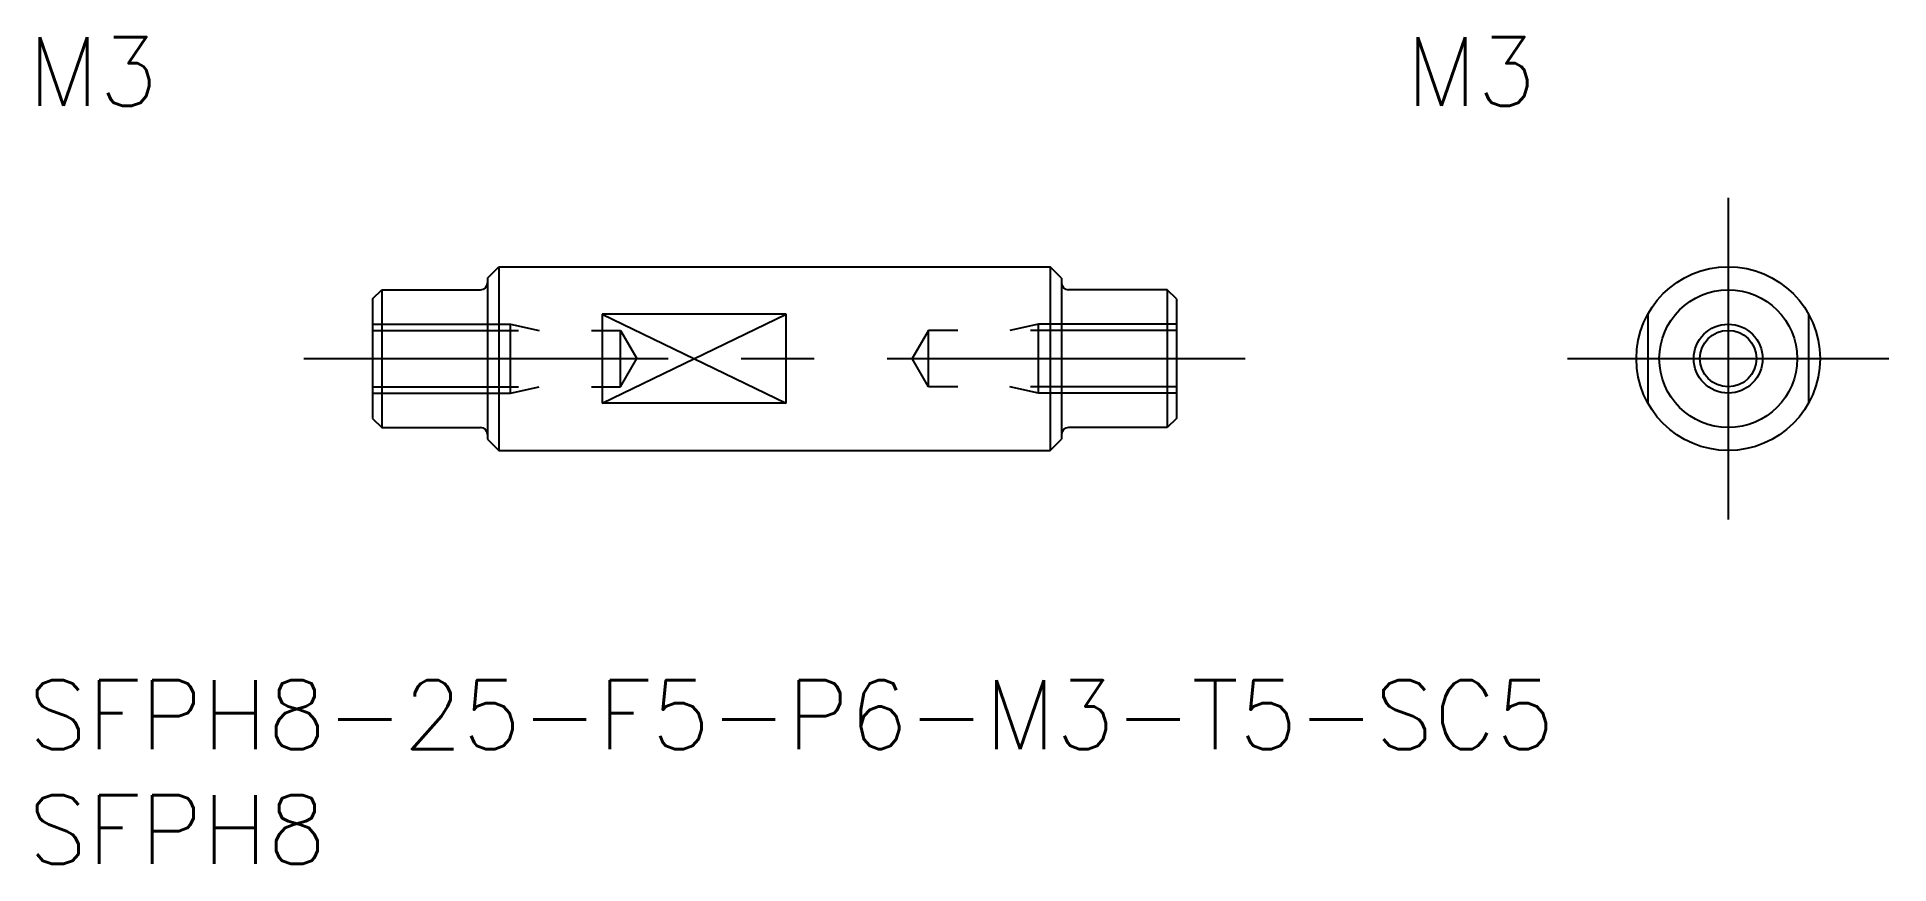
# Model space of a CAD drawing. Extents: x 0.4 to 81, y -8 to 28.
import ezdxf

# ---------------------------------------------------------------- set-up
doc = ezdxf.new("R2010")
doc.units = 0
doc.header["$LTSCALE"] = 0.5
doc.linetypes.add('CENTER', pattern=[50.8, 31.75, -6.35, 6.35, -6.35])
doc.linetypes.add('DASHED', pattern=[19.05, 12.7, -6.35])
doc.layers.get('0').update_dxf_attribs({"linetype": 'CONTINUOUS'})
for name, color, linetype in [('MSM_CENTER', 1, 'CENTER'), ('MSM_CONTINUOUS', 7, 'CONTINUOUS'), ('MSM_DASHED', 4, 'DASHED'), ('MSM_NARROW', 5, 'CONTINUOUS'), ('MSM_PART_NUMBER', 7, 'CONTINUOUS')]:
    doc.layers.add(name, color=color, linetype=linetype)
doc.styles.get("Standard").update_dxf_attribs({"font": 'txt.shx', "height": 3, "bigfont": 'bigfont.shx'})

# ---------------------------------------------------------------- blocks, each defined once
blk = doc.blocks.new('*U4')
at = {"layer": 'MSM_PART_NUMBER'}
blk.add_text('SFPH8-25-F5-P6-M3-T5-SC5', height=3, dxfattribs=at).set_placement((0, -3))
blk = doc.blocks.new('*U5')
at = {"layer": 'MSM_PART_NUMBER'}
blk.add_text('SFPH8', height=3, dxfattribs=at).set_placement((0, -8))
blk = doc.blocks.new('*U6')
at = {"layer": 'MSM_PART_NUMBER'}
blk.add_text('M3', height=3, dxfattribs=at).set_placement((0, 25))
blk = doc.blocks.new('*U7')
at = {"layer": 'MSM_PART_NUMBER'}
blk.add_text('M3', height=3, dxfattribs=at).set_placement((60, 25))

msp = doc.modelspace()

# ---------------------------------------------------------------- linework, layer by layer
msp.add_line((32.5, 18), (32.5, 18))
at = {"layer": 'MSM_CENTER'}
for p, q in [((74.027, 21), (74.027, 7)), ((12, 14), (53, 14)), ((67.027, 14), (81.027, 14))]:
    msp.add_line(p, q, dxfattribs=at)
at = {"layer": 'MSM_CONTINUOUS'}
for p, q in [((20, 17.5), (20.5, 18)), ((20.5, 18), (20.5, 10)), ((20.5, 18), (44.5, 18)), ((44.5, 18), (44.5, 10)), ((45, 17.5), (44.5, 18)), ((15, 16.6), (15.4, 17)), ((15.4, 17), (19.7, 17)), ((15.4, 17), (15.4, 11)), ((20, 17.5), (20, 10.5)), ((45, 17.5), (45, 10.5)), ((49.6, 17), (45.3, 17)), ((50, 16.6), (49.6, 17)), ((49.6, 17), (49.6, 11)), ((15, 16.6), (15, 11.4)), ((50, 16.6), (50, 11.4)), ((25, 15.936), (25, 12.064)), ((33, 15.936), (25, 15.936)), ((33, 12.064), (33, 15.936)), ((15, 11.4), (15.4, 11)), ((33, 12.064), (25, 12.064)), ((50, 11.4), (49.6, 11)), ((15.4, 11), (19.7, 11)), ((20, 10.5), (20.5, 10)), ((44.5, 10), (45, 10.5)), ((49.6, 11), (45.3, 11)), ((20.5, 10), (44.5, 10))]:
    msp.add_line(p, q, dxfattribs=at)
for radius in [4, 3, 1.23]:
    msp.add_circle((74.027, 14), radius, dxfattribs=at)
for centre, start, end in [((19.7, 17.3), 270, 0), ((45.3, 17.3), 180, 270), ((19.7, 10.7), 0, 90), ((45.3, 10.7), 90, 180)]:
    msp.add_arc(centre, 0.3, start, end, dxfattribs=at)
at = {"layer": 'MSM_DASHED'}
for p, q in [((15, 15.5), (21, 15.5)), ((21, 15.5), (22.25, 15.229)), ((21, 12.5), (21, 15.5)), ((44, 15.5), (42.75, 15.229)), ((50, 15.5), (44, 15.5)), ((44, 12.5), (44, 15.5)), ((70.527, 15.936), (70.527, 12.064)), ((77.527, 15.936), (77.527, 12.064)), ((15, 15.229), (25.79, 15.229)), ((25.79, 12.77), (25.79, 15.229)), ((25.79, 15.229), (26.5, 14)), ((39.21, 15.229), (38.5, 14)), ((50, 15.229), (39.21, 15.229)), ((39.21, 12.77), (39.21, 15.229)), ((25.79, 12.77), (26.5, 14)), ((39.21, 12.77), (38.5, 14)), ((15, 12.77), (25.79, 12.77)), ((15, 12.5), (21, 12.5)), ((21, 12.5), (22.25, 12.77)), ((50, 12.77), (39.21, 12.77)), ((44, 12.5), (42.75, 12.77)), ((50, 12.5), (44, 12.5))]:
    msp.add_line(p, q, dxfattribs=at)
at = {"layer": 'MSM_NARROW'}
for p, q in [((25, 12.064), (33, 15.936)), ((25, 15.936), (33, 12.064))]:
    msp.add_line(p, q, dxfattribs=at)
msp.add_circle((74.027, 14), 1.5, dxfattribs=at)

# ---------------------------------------------------------------- block references
at = {"layer": 'MSM_CONTINUOUS'}
for name in ['*U6', '*U7', '*U4', '*U5']:
    msp.add_blockref(name, (0, 0), dxfattribs=at)

doc.saveas('drawing.dxf')
